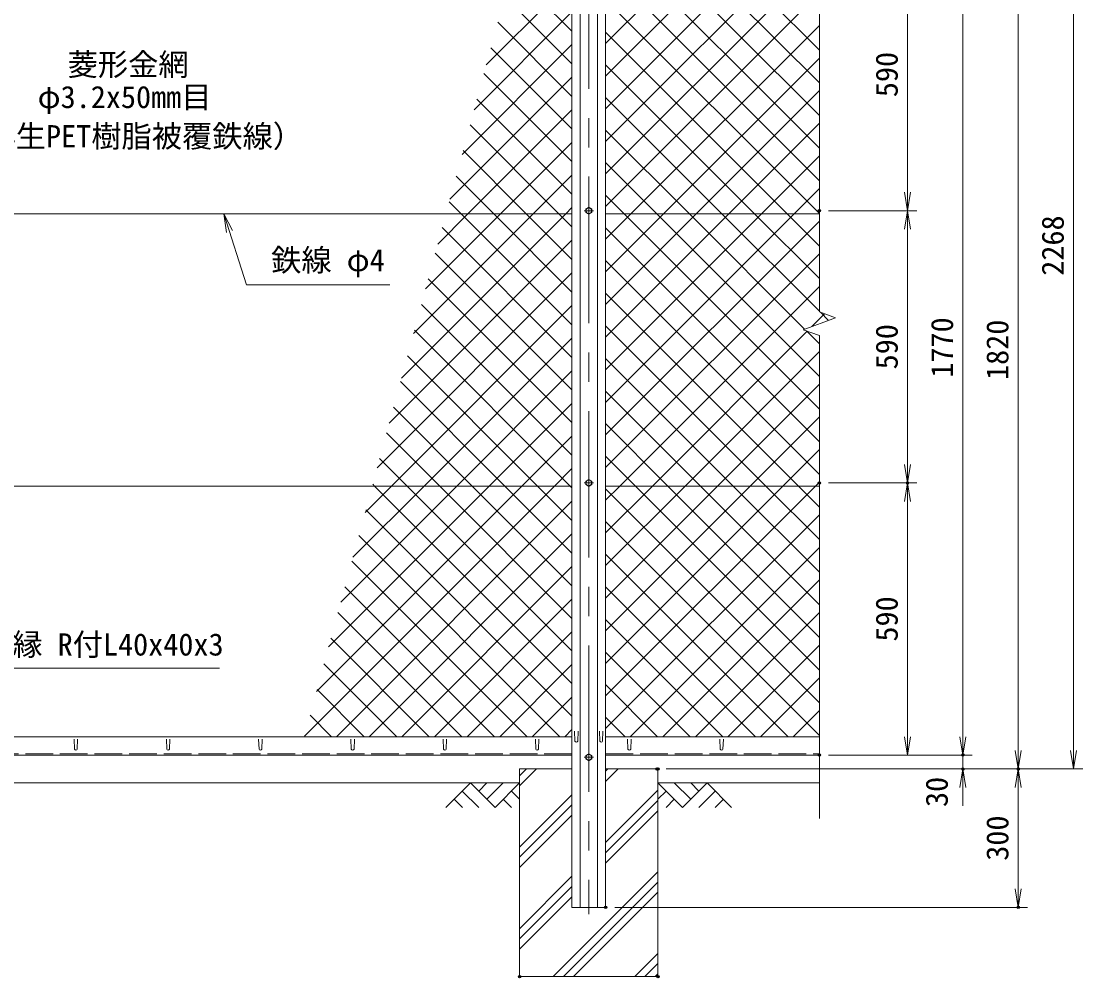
# Model space of a CAD drawing. Units: millimetres at full size. Extents: x -4200 to 4200, y -2970 to 2970.
# Drawn here: x -2615 to -314, y -459 to 1615 of the extents above; entities that cross this region are included whole.
import ezdxf
from ezdxf.enums import TextEntityAlignment as Align

# ---------------------------------------------------------------- set-up
doc = ezdxf.new("R2010")
doc.units = ezdxf.units.MM
doc.header["$LTSCALE"] = 10
doc.header["$PDMODE"] = 32
doc.header["$PDSIZE"] = 5
doc.linetypes.add('DASHED', pattern=[7.5, 6, -1.5])
doc.linetypes.add('USER1', pattern=[50.8, 31.75, -6.35, 6.35, -6.35])
for name, color, linetype, lineweight in [('0-0_D-STR1', 1, 'Continuous', 18), ('0-1_D-BMK', 2, 'USER1', 13), ('0-2_D-STR-DIM', 7, 'Continuous', 13), ('0-3_D-STR3', 3, 'Continuous', 13), ('0-4_D-BGD', 7, 'Continuous', 18), ('0-5_D-STR4', 7, 'Continuous', 18), ('0-6_D-DCR-HCH', 7, 'Continuous', 13), ('0-7_D-STR-TXT', 7, 'Continuous', 13), ('0-8_0', 7, 'Continuous', 18), ('0-B_D-STR2', 7, 'Continuous', 13)]:
    doc.layers.add(name, color=color, linetype=linetype, lineweight=lineweight)
doc.layers.add('0-9_Defpoints', color=7, linetype='Continuous')
doc.styles.add('ＭＳ ゴシック', font='')
doc.styles.get('ＭＳ ゴシック').set_extended_font_data('MS Gothic')

# ---------------------------------------------------------------- blocks, each defined once
blk = doc.blocks.new('_Open')
at = {"layer": '0-8_0'}
blk.add_line((-10, 1.667), (0, 0), dxfattribs=at)
blk.add_lwpolyline([(-10, -1.667), (0, 0), (-10, 0)], dxfattribs=at)

msp = doc.modelspace()

# ---------------------------------------------------------------- linework, layer by layer
at = {"layer": '0-0_D-STR1'}
for p, q in [((-1421.47, -306.02), (-1421.47, 2261.82)), ((-1403.97, -306.02), (-1403.97, 2261.82)), ((-1365.97, -306.02), (-1365.97, 2261.82)), ((-1348.47, -306.02), (-1348.47, 2261.82)), ((-1414.97, 54.31), (-1415.72, 75.81)), ((-1408.97, 54.31), (-1408.22, 75.81)), ((-1360.97, 54.31), (-1361.72, 75.81)), ((-1354.97, 54.31), (-1354.22, 75.81)), ((-3359.97, 63.98), (-1421.47, 63.98)), ((-2499.97, 37.11), (-2500.72, 58.61)), ((-2493.97, 37.11), (-2493.22, 58.61)), ((-2299.97, 37.11), (-2300.72, 58.61)), ((-2293.97, 37.11), (-2293.22, 58.61)), ((-2099.97, 37.11), (-2100.72, 58.61)), ((-2093.97, 37.11), (-2093.22, 58.61)), ((-1899.97, 37.11), (-1900.72, 58.61)), ((-1893.97, 37.11), (-1893.22, 58.61)), ((-1699.97, 37.11), (-1700.72, 58.61)), ((-1693.97, 37.11), (-1693.22, 58.61)), ((-1499.97, 37.11), (-1500.72, 58.61)), ((-1493.97, 37.11), (-1493.22, 58.61)), ((-884.97, 63.98), (-1348.47, 63.98)), ((-1299.97, 37.11), (-1300.72, 58.61)), ((-1293.97, 37.11), (-1293.22, 58.61)), ((-1099.97, 37.11), (-1100.72, 58.61)), ((-1093.97, 37.11), (-1093.22, 58.61)), ((-1421.47, 23.98), (-3359.97, 23.98)), ((-1348.47, 23.98), (-884.97, 23.98)), ((-1421.47, -306.02), (-1348.47, -306.02))]:
    msp.add_line(p, q, dxfattribs=at)
at = {"layer": '0-0_D-STR1', "linetype": 'DASHED'}
for p, q in [((-1421.47, 26.98), (-3359.97, 26.98)), ((-1348.47, 26.98), (-884.97, 26.98))]:
    msp.add_line(p, q, dxfattribs=at)
at = {"layer": '0-0_D-STR1'}
for centre in [(-1411.97, 55.56), (-1357.97, 55.56), (-2496.97, 38.36), (-2296.97, 38.36), (-2096.97, 38.36), (-1896.97, 38.36), (-1696.97, 38.36), (-1496.97, 38.36), (-1296.97, 38.36), (-1096.97, 38.36)]:
    msp.add_arc(centre, 3.25, 202.61986, 337.38014, dxfattribs=at)
at = {"layer": '0-1_D-BMK'}
for p, q in [((-1384.97, 2293.79), (-1384.97, -321.02)), ((-1374.97, 1203.98), (-1394.97, 1203.98)), ((-1374.97, 613.98), (-1394.97, 613.98)), ((-1374.97, 19.48), (-1394.97, 19.48))]:
    msp.add_line(p, q, dxfattribs=at)
at = {"layer": '0-2_D-STR-DIM'}
for p, q in [((-884.97, 2325.14), (-884.97, 984.63)), ((-333.93, -6.02), (-333.93, 2261.82)), ((-453.93, 1813.98), (-453.93, -6.02)), ((-693.93, 1203.98), (-693.93, 1793.98)), ((-573.93, 1793.98), (-573.93, 23.98)), ((-864.97, 1203.98), (-673.93, 1203.98)), ((-864.97, 1203.98), (-673.93, 1203.98)), ((-693.93, 1203.98), (-693.93, 613.98)), ((-920.21, 946.15), (-849.74, 971.81)), ((-849.74, 971.81), (-884.97, 984.63)), ((-884.97, 933.33), (-920.21, 946.15)), ((-884.97, 933.33), (-884.97, -113.33)), ((-864.97, 613.98), (-673.93, 613.98)), ((-864.97, 613.98), (-673.93, 613.98)), ((-693.93, 23.98), (-693.93, 613.98)), ((-573.93, 63.98), (-573.93, 103.98)), ((-864.97, 23.98), (-673.93, 23.98)), ((-864.97, 23.98), (-553.93, 23.98)), ((-864.97, 23.98), (-553.93, 23.98)), ((-573.93, 23.98), (-573.93, -6.02)), ((-1217.2, -6.02), (-433.93, -6.02)), ((-1214.97, -6.02), (-553.93, -6.02)), ((-1214.97, -6.02), (-433.93, -6.02)), ((-1214.97, -6.02), (-313.93, -6.02)), ((-453.93, -6.02), (-453.93, -306.02)), ((-573.93, -46.02), (-573.93, -86.02)), ((-1328.47, -306.02), (-433.93, -306.02))]:
    msp.add_line(p, q, dxfattribs=at)
at = {"layer": '0-3_D-STR3'}
for p, q in [((-1421.47, 1197.23), (-3359.97, 1197.23)), ((-884.97, 1197.23), (-1348.47, 1197.23)), ((-1384.97, 621.49), (-1391.47, 617.73)), ((-1378.47, 617.73), (-1384.97, 621.49)), ((-1421.47, 607.23), (-3359.97, 607.23)), ((-1391.47, 617.73), (-1391.47, 610.23)), ((-1391.47, 610.23), (-1384.97, 606.47)), ((-1384.97, 606.47), (-1378.47, 610.23)), ((-1378.47, 610.23), (-1378.47, 617.73)), ((-884.97, 607.23), (-1348.47, 607.23)), ((-1384.97, 26.99), (-1391.47, 23.23)), ((-1391.47, 23.23), (-1391.47, 15.73)), ((-1378.47, 23.23), (-1384.97, 26.99)), ((-1378.47, 15.73), (-1378.47, 23.23)), ((-1391.47, 15.73), (-1384.97, 11.97)), ((-1384.97, 11.97), (-1378.47, 15.73))]:
    msp.add_line(p, q, dxfattribs=at)
msp.add_lwpolyline([(-1378.47, 1207.73), (-1384.97, 1211.49), (-1391.47, 1207.73), (-1391.47, 1200.23), (-1384.97, 1196.47), (-1378.47, 1200.23)], close=True, dxfattribs=at)
for centre in [(-1384.97, 1203.98), (-1384.97, 613.98), (-1384.97, 19.48)]:
    msp.add_circle(centre, 6.25, dxfattribs=at)
at = {"layer": '0-4_D-BGD'}
for p, q in [((-1534.97, -36.02), (-3234.97, -36.02)), ((-1234.97, -36.02), (-884.97, -36.02))]:
    msp.add_line(p, q, dxfattribs=at)
at = {"layer": '0-5_D-STR4'}
for p, q in [((-1534.97, -6.02), (-1534.97, -456.02)), ((-1421.47, -6.02), (-1534.97, -6.02)), ((-1234.97, -6.02), (-1348.47, -6.02)), ((-1234.97, -6.02), (-1234.97, -456.02)), ((-1234.97, -456.02), (-1534.97, -456.02))]:
    msp.add_line(p, q, dxfattribs=at)
at = {"layer": '0-6_D-DCR-HCH'}
for p, q in [((-1534.97, -42.81), (-1498.19, -6.02)), ((-1534.97, -20.71), (-1520.29, -6.02)), ((-1348.47, -33.08), (-1321.41, -6.02)), ((-1348.47, -10.98), (-1343.51, -6.02)), ((-1641.4, -36.02), (-1694.61, -89.23)), ((-1641.4, -36.02), (-1588.19, -89.23)), ((-1623.66, -53.76), (-1605.92, -36.02)), ((-1605.92, -71.5), (-1570.45, -36.02)), ((-1588.19, -89.23), (-1534.97, -36.02)), ((-1181.76, -89.23), (-1234.97, -36.02)), ((-1164.03, -71.5), (-1199.5, -36.02)), ((-1128.55, -36.02), (-1181.76, -89.23)), ((-1146.2, -53.85), (-1164.03, -36.02)), ((-1128.55, -36.02), (-1075.34, -89.23)), ((-1659.14, -53.76), (-1623.5, -89.23)), ((-1552.71, -53.76), (-1534.97, -71.41)), ((-1534.97, -175.39), (-1421.47, -61.89)), ((-1348.47, -165.66), (-1234.97, -52.16)), ((-1217.24, -53.76), (-1234.97, -71.41)), ((-1110.81, -53.76), (-1146.45, -89.23)), ((-1676.87, -71.5), (-1659.05, -89.23)), ((-1570.45, -71.5), (-1552.63, -89.23)), ((-1534.97, -197.48), (-1421.47, -83.98)), ((-1348.47, -187.76), (-1234.97, -74.26)), ((-1199.5, -71.5), (-1217.32, -89.23)), ((-1093.08, -71.5), (-1110.89, -89.23)), ((-1534.97, -219.58), (-1421.47, -106.08)), ((-1348.47, -209.86), (-1234.97, -96.36)), ((-1462.05, -456.02), (-1234.97, -228.94)), ((-1534.97, -352.16), (-1421.47, -238.66)), ((-1439.96, -456.02), (-1234.97, -251.04)), ((-1534.97, -374.26), (-1421.47, -260.76)), ((-1417.86, -456.02), (-1234.97, -273.14)), ((-1534.97, -396.36), (-1421.47, -282.86)), ((-1285.28, -456.02), (-1234.97, -405.72)), ((-1263.18, -456.02), (-1234.97, -427.81)), ((-1241.08, -456.02), (-1234.97, -449.91))]:
    msp.add_line(p, q, dxfattribs=at)
at = {"layer": '0-7_D-STR-TXT'}
for points in [[(-1816.09, 1043.6), (-2127.42, 1043.6), (-2175.51, 1195.32)], [(-2185.85, 212.85), (-2883.73, 212.85), (-2929.09, 65.89)]]:
    msp.add_lwpolyline(points, dxfattribs=at)
at = {"layer": '0-9_Defpoints'}
for p in [(-884.97, 1203.98), (-884.97, 613.98), (-693.93, 613.98), (-884.97, 23.98), (-573.93, 23.98), (-1237.2, -6.02), (-1234.97, -6.02), (-1234.97, -6.02), (-573.93, -6.02), (-453.93, -6.02), (-1348.47, -306.02), (-453.93, -306.02), (-1534.97, -456.02), (-1234.97, -456.02)]:
    msp.add_point(p, dxfattribs=at)
at = {"layer": '0-B_D-STR2'}
for p, q in [((-1348.47, 1566.45), (-1140.94, 1773.98)), ((-1348.47, 1495.74), (-1070.23, 1773.98)), ((-1348.47, 1425.03), (-999.52, 1773.98)), ((-884.97, 1481.02), (-1177.94, 1773.98)), ((-884.97, 1551.73), (-1107.23, 1773.98)), ((-1348.47, 1283.61), (-884.97, 1747.11)), ((-884.97, 1268.88), (-1348.47, 1732.38)), ((-1607.24, 1519.82), (-1421.47, 1705.58)), ((-1421.47, 1593.25), (-1551.97, 1723.75)), ((-1421.47, 1522.54), (-1567.05, 1668.12)), ((-1348.47, 1212.9), (-884.97, 1676.4)), ((-884.97, 1198.17), (-1348.47, 1661.67)), ((-1633.53, 1422.82), (-1421.47, 1634.87)), ((-1421.47, 1451.83), (-1582.13, 1612.48)), ((-954.74, 1197.23), (-1348.47, 1590.96)), ((-1293.43, 1197.23), (-884.97, 1605.69)), ((-1659.82, 1325.82), (-1421.47, 1564.16)), ((-1421.47, 1381.12), (-1597.2, 1556.85)), ((-1025.45, 1197.23), (-1348.47, 1520.25)), ((-1222.72, 1197.23), (-884.97, 1534.97)), ((-1421.47, 1310.41), (-1612.28, 1501.22)), ((-1686.11, 1228.82), (-1421.47, 1493.45)), ((-1152.01, 1197.23), (-884.97, 1464.26)), ((-1421.47, 1239.7), (-1627.36, 1445.58)), ((-1646.98, 1197.23), (-1421.47, 1422.74)), ((-1449.72, 1197.23), (-1642.44, 1389.95)), ((-1081.3, 1197.23), (-884.97, 1393.55)), ((-1576.27, 1197.23), (-1421.47, 1352.03)), ((-1520.43, 1197.23), (-1657.51, 1334.32)), ((-1010.59, 1197.23), (-884.97, 1322.84)), ((-1237.58, 1197.23), (-1348.47, 1308.12)), ((-1591.14, 1197.23), (-1672.59, 1278.68)), ((-1505.56, 1197.23), (-1421.47, 1281.32)), ((-939.88, 1197.23), (-884.97, 1252.13)), ((-1661.85, 1197.23), (-1687.67, 1223.05)), ((-1308.29, 1197.23), (-1348.47, 1237.41)), ((-1791.26, 840.82), (-1434.85, 1197.23)), ((-1764.97, 937.82), (-1505.56, 1197.23)), ((-1738.69, 1034.82), (-1576.27, 1197.23)), ((-1712.4, 1131.82), (-1646.98, 1197.23)), ((-1421.47, 956.86), (-1661.85, 1197.23)), ((-1421.47, 1027.57), (-1591.14, 1197.23)), ((-1421.47, 1098.28), (-1520.43, 1197.23)), ((-1421.47, 1168.99), (-1449.72, 1197.23)), ((-1434.85, 1197.23), (-1421.47, 1210.61)), ((-1348.47, 1142.19), (-1293.43, 1197.23)), ((-1348.47, 1071.47), (-1222.72, 1197.23)), ((-1348.47, 1000.76), (-1152.01, 1197.23)), ((-1348.47, 930.05), (-1081.3, 1197.23)), ((-1348.47, 859.34), (-1010.59, 1197.23)), ((-1348.47, 788.63), (-939.88, 1197.23)), ((-884.97, 773.91), (-1308.29, 1197.23)), ((-884.97, 844.62), (-1237.58, 1197.23)), ((-884.97, 1056.75), (-1025.45, 1197.23)), ((-884.97, 1127.46), (-954.74, 1197.23)), ((-1348.47, 717.92), (-884.97, 1181.42)), ((-1421.47, 886.15), (-1702.75, 1167.42)), ((-884.97, 703.2), (-1348.47, 1166.7)), ((-1817.55, 743.82), (-1421.47, 1139.9)), ((-1421.47, 815.44), (-1717.83, 1111.79)), ((-1348.47, 647.21), (-884.97, 1110.71)), ((-884.97, 632.49), (-1348.47, 1095.99)), ((-1843.84, 646.82), (-1421.47, 1069.19)), ((-1421.47, 744.72), (-1732.9, 1056.15)), ((-930.43, 607.23), (-1348.47, 1025.28)), ((-1812.72, 607.23), (-1421.47, 998.47)), ((-1421.47, 674.01), (-1747.98, 1000.52)), ((-901.18, 953.08), (-873.73, 980.54)), ((-865.13, 966.2), (-882.76, 983.82)), ((-1425.4, 607.23), (-1763.06, 944.89)), ((-1001.14, 607.23), (-1348.47, 954.57)), ((-1742.01, 607.23), (-1421.47, 927.76)), ((-884.97, 915.33), (-913.27, 943.63)), ((-1176.32, 607.23), (-884.97, 898.58)), ((-1496.11, 607.23), (-1778.14, 889.25)), ((-1071.85, 607.23), (-1348.47, 883.86)), ((-1671.3, 607.23), (-1421.47, 857.05)), ((-1566.82, 607.23), (-1793.21, 833.62)), ((-1142.56, 607.23), (-1348.47, 813.15)), ((-1105.61, 607.23), (-884.97, 827.87)), ((-1600.59, 607.23), (-1421.47, 786.34)), ((-1637.53, 607.23), (-1808.29, 777.99)), ((-1213.27, 607.23), (-1348.47, 742.44)), ((-1034.9, 607.23), (-884.97, 757.16)), ((-1708.24, 607.23), (-1823.37, 722.36)), ((-1529.88, 607.23), (-1421.47, 715.63)), ((-1283.98, 607.23), (-1348.47, 671.72)), ((-964.19, 607.23), (-884.97, 686.45)), ((-1778.95, 607.23), (-1838.45, 666.72)), ((-1459.17, 607.23), (-1421.47, 644.92)), ((-2001.58, 64.82), (-1459.17, 607.23)), ((-1975.29, 161.82), (-1529.88, 607.23)), ((-1949, 258.82), (-1600.59, 607.23)), ((-1922.71, 355.82), (-1671.3, 607.23)), ((-1896.42, 452.82), (-1742.01, 607.23)), ((-1870.13, 549.82), (-1812.72, 607.23)), ((-1849.66, 607.23), (-1853.52, 611.09)), ((-1421.47, 179.04), (-1849.66, 607.23)), ((-1421.47, 249.75), (-1778.95, 607.23)), ((-1421.47, 320.46), (-1708.24, 607.23)), ((-1421.47, 391.17), (-1637.53, 607.23)), ((-1421.47, 461.88), (-1566.82, 607.23)), ((-1421.47, 532.59), (-1496.11, 607.23)), ((-1421.47, 603.3), (-1425.4, 607.23)), ((-1348.47, 435.08), (-1176.32, 607.23)), ((-1348.47, 364.37), (-1105.61, 607.23)), ((-1348.47, 293.66), (-1034.9, 607.23)), ((-1348.47, 222.95), (-964.19, 607.23)), ((-1348.47, 152.24), (-893.48, 607.23)), ((-884.97, 137.51), (-1348.47, 601.01)), ((-884.97, 208.22), (-1283.98, 607.23)), ((-884.97, 278.94), (-1213.27, 607.23)), ((-884.97, 349.65), (-1142.56, 607.23)), ((-884.97, 420.36), (-1071.85, 607.23)), ((-884.97, 491.07), (-1001.14, 607.23)), ((-884.97, 561.78), (-930.43, 607.23)), ((-893.48, 607.23), (-884.97, 615.74)), ((-1931.71, 63.98), (-1421.47, 574.21)), ((-1421.47, 108.33), (-1868.6, 555.46)), ((-1348.47, 81.53), (-884.97, 545.03)), ((-884.97, 66.8), (-1348.47, 530.3)), ((-1447.84, 63.98), (-1883.68, 499.82)), ((-1861, 63.98), (-1421.47, 503.5)), ((-1295.31, 63.98), (-884.97, 474.31)), ((-1518.55, 63.98), (-1898.76, 444.19)), ((-952.86, 63.98), (-1348.47, 459.59)), ((-1790.28, 63.98), (-1421.47, 432.79)), ((-1224.6, 63.98), (-884.97, 403.6)), ((-1589.26, 63.98), (-1913.84, 388.56)), ((-1023.57, 63.98), (-1348.47, 388.88)), ((-1719.57, 63.98), (-1421.47, 362.08)), ((-1659.97, 63.98), (-1928.91, 332.93)), ((-1153.89, 63.98), (-884.97, 332.89)), ((-1094.28, 63.98), (-1348.47, 318.17)), ((-1730.68, 63.98), (-1943.99, 277.29)), ((-1648.86, 63.98), (-1421.47, 291.37)), ((-1083.18, 63.98), (-884.97, 262.18)), ((-1164.99, 63.98), (-1348.47, 247.46)), ((-1801.39, 63.98), (-1959.07, 221.66)), ((-1578.15, 63.98), (-1421.47, 220.66)), ((-1012.47, 63.98), (-884.97, 191.47)), ((-1872.1, 63.98), (-1974.15, 166.03)), ((-1235.7, 63.98), (-1348.47, 176.75)), ((-1507.44, 63.98), (-1421.47, 149.95)), ((-941.76, 63.98), (-884.97, 120.76)), ((-1942.81, 63.98), (-1989.22, 110.39)), ((-1306.41, 63.98), (-1348.47, 106.04)), ((-1436.73, 63.98), (-1421.47, 79.24))]:
    msp.add_line(p, q, dxfattribs=at)
for points in [[(-884.97, 1410.31), (-1248.65, 1773.98), (-1276.65, 1801.98), (-1285.65, 1810.98), (-1288.65, 1813.98), (-1348.47, 1873.81)], [(-1348.47, 1354.32), (-928.81, 1773.98), (-900.81, 1801.98), (-891.81, 1810.98), (-888.81, 1813.98), (-884.97, 1817.82)], [(-884.97, 1339.6), (-1319.36, 1773.98), (-1347.36, 1801.98), (-1348.47, 1803.1)], [(-884.97, 986.04), (-1096.16, 1197.23), (-1348.47, 1449.54)], [(-916.98, 947.33), (-1166.87, 1197.23), (-1348.47, 1378.83)], [(-1348.47, 576.5), (-1317.75, 607.23), (-884.97, 1040)], [(-1348.47, 505.79), (-1247.03, 607.23), (-911.34, 942.92)]]:
    msp.add_lwpolyline(points, dxfattribs=at)

# ---------------------------------------------------------------- block references
at = {"layer": '0-2_D-STR-DIM', "xscale": 4, "yscale": 4}
for p, rotation in [((-693.93, 1203.98), 270), ((-693.93, 1203.98), 90), ((-693.93, 613.98), 270), ((-693.93, 613.98), 90), ((-693.93, 23.98), 270), ((-573.93, 23.98), 270), ((-573.93, 23.98), 270), ((-453.93, -6.02), 270), ((-333.93, -6.02), 270), ((-573.93, -6.02), 90), ((-453.93, -6.02), 90), ((-453.93, -306.02), 270)]:
    msp.add_blockref('_Open', p, dxfattribs=dict(at, rotation=rotation))
at = {"layer": '0-7_D-STR-TXT', "xscale": 4, "yscale": 4, "rotation": 107.58773}
msp.add_blockref('_Open', (-2176.11, 1197.23), dxfattribs=at)

# ---------------------------------------------------------------- texts
at = {"layer": '0-2_D-STR-DIM', "style": 'ＭＳ ゴシック'}
for s, p in [('590', (-700.68, 1450.09)), ('2268', (-340.68, 1063.01)), ('1770', (-580.68, 842.06)), ('590', (-700.68, 860.09)), ('1820', (-460.68, 837.06)), ('590', (-700.68, 270.09)), ('30', (-592.19, -88.45)), ('300', (-460.68, -204.91))]:
    msp.add_text(s, height=48.09, rotation=90, dxfattribs=at).set_placement(p, align=Align.BOTTOM_LEFT)
at = {"layer": '0-7_D-STR-TXT', "style": 'ＭＳ ゴシック'}
for s, p in [('菱形金網', (-2514.92, 1482.46)), ('φ3.2x50mm目', (-2579.9, 1412.02)), ('（再生PET樹脂被覆鉄線）', (-2758.58, 1327.04)), ('鉄線 φ4', (-2073.7, 1058.47)), ('爪付胴縁 R付L40x40x3', (-2831.79, 225.43))]:
    msp.add_text(s, height=48.09, dxfattribs=at).set_placement(p, align=Align.BOTTOM_LEFT)

doc.saveas('drawing.dxf')
